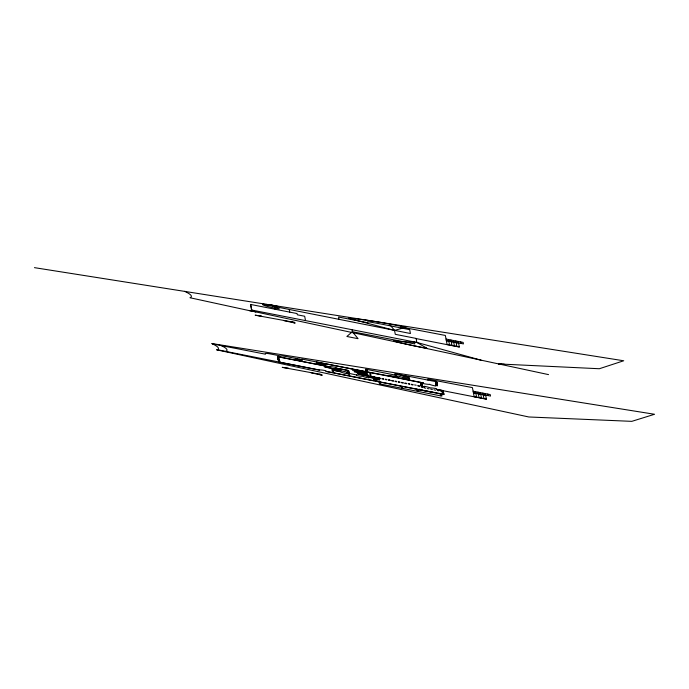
<?xml version="1.0" encoding="UTF-8"?>
<svg xmlns="http://www.w3.org/2000/svg" width="689" height="689" viewBox="0 0 689 689"><rect width="100%" height="100%" fill="white"/><g stroke="black" fill="none" stroke-linecap="round" stroke-linejoin="round"><path stroke-width="1.03" d="M217.009 349.9L217.664 349.581A108.561 10.214 11.3 0 0 213.306 344.267L211.764 343.527L654.55 414.27L631.804 421.349L528.799 416.974L216.501 349.788M225.475 351.476L225.906 351.312A105.538 9.93 11.3 0 0 222.762 346.343L221.023 345.473M185.263 291.456L184.695 291.361L186.237 292.102A108.561 10.214 11.3 0 1 190.595 297.415L189.94 297.734L249.771 310.722L251.674 310.041L416.862 342.433L481.163 360.209M260.373 316.217L261.441 316.156L255.154 315.174L294.608 322.426L291.817 322.133L295.159 323.046L283.946 320.643M287.442 368.374L288.51 368.314L282.223 367.332L321.668 374.583L318.886 374.291L322.228 375.204L311.015 372.801M504.262 364.205L499.077 364.042M498.595 363.938L599.335 368.736L623.7 360.769L34.45 267.651M498.879 363.999L501.325 364.137M416.862 342.433L393.497 341.055A41.435 3.901 11.3 0 0 406.708 344.267L412.461 345.516A41.435 3.901 11.3 0 0 426.973 348.281L416.862 342.433L416.087 338.411L395.288 334.329L394.521 330.384L389.302 323.976M265.937 304.349L275.35 305.847M212.574 343.914L265.472 354.189L265.343 353.509A5.615 0.525 11.3 0 1 270.743 354.034L281.026 356.049A5.478 0.517 11.3 0 1 286.073 356.514L301.791 359.598M446.033 339.048L463.163 342.407L463.456 343.906L446.326 340.547M446.36 340.711L458.59 343.105M249.771 310.722A11.205 1.051 11.3 0 0 254.413 311.626L255.895 311.867L251.674 310.041L250.598 304.443L297.088 313.564L297.329 314.804L304.676 316.242L305.511 320.6M447.083 344.483L459.322 346.886M416.113 338.575L459.348 347.049L458.271 341.451M408.25 376.444L394.788 373.8L395.012 374.937M435.577 381.818L436.8 382.059M408.276 376.564L396.037 374.17L396.537 376.78L395.727 376.616A6.235 0.586 11.3 0 0 389.724 376.039L408.947 380.07L408.207 376.211L436.757 381.809L437.524 385.788L435.689 385.427M435.698 382.438L436.921 382.679M435.767 382.774L436.99 383.015M408.499 377.727L402.789 376.607M365.687 369.399L366.91 369.64M435.887 383.394L437.11 383.635M365.807 370.027L367.03 370.26M435.948 383.721L437.171 383.962M473.102 391.214L490.232 394.564L490.525 396.063L473.395 392.704M396.476 376.444L397.312 376.685L397.183 376.022A5.822 0.551 11.3 0 1 403.005 377.727L408.732 378.924M436.068 384.35L437.291 384.591M408.775 379.174L409.593 379.338M365.962 370.854L367.185 371.095M436.128 384.677L437.351 384.918M408.896 379.803L409.714 379.958M366.083 371.474L367.306 371.716M436.249 385.306L437.472 385.539M366.126 371.672L301.679 359.038L302.135 361.398M366.143 371.793L317.612 362.276L317.75 363.008M420.393 382.429L370.432 372.637L371.156 376.392L380.328 378.192M423.451 383.032L421.616 382.671L422.348 386.486L424.191 386.848M473.421 392.868L485.659 395.271M316.406 362.164L317.638 362.405M420.471 382.817L421.694 383.058M316.509 362.664L317.732 362.905M420.583 383.437L421.806 383.678M420.617 383.601L421.84 383.842L421.642 382.791M357.014 371.242L366.393 373.085M357.031 371.328L352.742 370.484L352.484 369.115M317.922 363.913L316.682 363.551L316.819 364.283M357.867 371.621L366.436 373.3M357.91 371.836L366.479 373.516M302.049 360.967L295.934 359.77L295.667 358.401M357.953 372.06L366.522 373.739M420.738 384.229L421.961 384.462M420.772 384.393L421.995 384.634M277.684 356.609L278.744 362.199L277.658 356.601L329.867 366.841A6.235 0.586 11.3 0 1 335.87 367.418L336.008 368.167L339.686 368.882L340.022 370.622M335.991 368.038L348.634 370.518L349.685 375.996L373.748 380.716L373.274 378.227M357.996 372.275L366.565 373.955M358.039 372.491L366.6 374.17M277.745 357.031L278.967 357.272M358.082 372.706L366.643 374.385M420.893 385.013L422.116 385.254M347.962 370.88L348.393 371.56L347.979 370.932M358.125 372.93L366.686 374.609M420.919 385.177L422.142 385.418M347.549 371.026L348.772 371.268M358.168 373.145L366.72 374.825M358.202 373.36L366.772 375.04M339.875 369.881L325.596 367.082L325.406 366.083L329.867 366.841M421.039 385.806L422.262 386.047M339.918 370.131L332.968 368.641L333.132 369.493A6.657 0.629 11.3 0 1 339.78 371.44L332.029 369.915L332.554 372.637L326.026 371.354M347.669 371.647L348.892 371.888M358.246 373.584L366.815 375.264M333.002 368.848L339.935 370.208M358.289 373.8L366.858 375.479M381.964 378.511L383.592 378.829M385.22 379.148L386.856 379.467M388.484 379.785L390.12 380.113M391.748 380.431L393.385 380.75M395.012 381.069L396.64 381.387M398.276 381.706L399.904 382.025M401.541 382.352L403.168 382.671M404.805 382.989L406.432 383.308M409.697 383.945L408.06 383.627L409.774 384.341M411.324 384.264L412.961 384.591M414.589 384.91L416.225 385.229M417.853 385.547L419.48 385.866M358.332 374.015L366.901 375.694M436.421 389.251L443.156 390.568L443.931 394.59L441.485 394.108L441.864 396.106L379.458 383.868L379.079 381.878L326.052 371.483L325.906 370.691A6.657 0.629 11.3 0 0 319.507 370.079L279.941 362.319L278.907 356.971L324.183 365.842L324.398 366.961L331.745 368.4L331.909 369.252L333.132 369.493M474.153 396.649L486.391 399.043M443.182 390.732L486.417 399.207L485.34 393.608M333.088 369.27L337.972 370.604A4.995 0.474 11.3 0 0 339.014 370.51L338.997 370.424M338.799 370.389L347.781 372.224M380.406 378.58L357.574 374.144L356.764 369.959M382.033 378.907L383.67 379.226M385.297 379.544L386.934 379.863M388.562 380.182L390.198 380.543M391.834 380.862L393.462 381.181M395.098 381.508L396.726 381.827M398.363 382.145L399.99 382.464M401.618 382.783L403.254 383.101M404.882 383.42L406.519 383.747M411.402 384.66L413.038 384.979M417.939 385.986L419.567 386.305M441.985 390.594L443.208 390.835M347.807 372.336L349.03 372.568M442.105 391.223L443.328 391.455M278.201 359.331L279.415 359.572M424.183 387.847L425.828 388.251M427.447 388.484L429.092 388.889M430.711 389.121L432.356 389.526M433.975 389.767L435.62 390.163M437.231 390.405L438.884 390.809M440.495 391.042L442.149 391.447M278.227 359.477L279.441 359.718M347.945 373.076L349.168 373.317M442.166 391.55L443.389 391.791M333.287 370.303L340.435 371.784A6.235 0.586 11.3 0 0 346.679 373.61L346.541 372.904L347.979 373.266M349.194 373.421L356.549 374.945M374.523 378.631L378.984 379.346M374.54 378.709L379.846 379.751L368.77 377.262L368.908 377.968A6.235 0.586 11.3 0 1 362.664 376.142A6.235 0.586 11.3 0 1 356.669 375.565L356.532 374.859M442.286 392.17L443.509 392.411M442.347 392.506L443.57 392.747M442.467 393.126L443.69 393.367M442.536 393.462L443.759 393.703M374.868 380.414L380.173 381.456L380.664 383.98M278.657 361.777L279.88 362.018M380.276 381.99L443.88 394.323M380.302 382.119L401.506 386.271L401.868 388.14M417.009 389.311L402.324 386.434L402.686 388.303M417.844 389.552L434.113 392.549M401.627 386.873L402.445 387.037M417.129 389.914L417.939 390.077M440.392 394.556L441.615 394.797M401.756 387.537L402.565 387.7M417.25 390.577L418.068 390.741M440.512 395.176L441.735 395.417M249.978 310.653L548.547 374.618M217.354 349.728L319.507 370.079M354.249 371.862L368.83 375.324M487.786 394.091L488.079 395.581M482.894 393.126L483.178 394.625M483.213 394.788L483.936 398.561M480.448 392.652L480.733 394.142M480.767 394.306L481.49 398.087M478.002 392.17L478.287 393.66M478.321 393.832L479.044 397.605M475.548 391.688L475.841 393.186M475.875 393.35L476.599 397.122M474.187 396.812L472.413 387.597L427.774 379.071L427.972 380.087M460.717 341.925L461.01 343.423M455.825 340.969L456.109 342.459M456.144 342.631L456.876 346.403M453.379 340.487L453.663 341.985M453.698 342.149L454.421 345.921M450.933 340.013L451.217 341.503M451.252 341.666L451.975 345.447M448.487 339.531L448.772 341.021M448.806 341.193L449.529 344.965M447.118 344.655L445.344 335.44L400.705 326.913L400.903 327.93M443.001 390.801L443.122 391.421M443.182 391.748L443.303 392.377M443.371 392.704L443.492 393.324M443.552 393.66L443.673 394.28M442.683 394.229L441.95 390.448L436.447 389.371L436.301 388.622A6.235 0.586 11.3 0 0 430.306 388.045A6.235 0.586 11.3 0 0 424.071 386.228L424.209 386.977L421.151 386.374L420.368 382.309M441.408 394.754L441.528 395.374M440.615 395.736L440.254 393.875L417.827 389.474L418.189 391.343M436.602 382.016L436.723 382.636M436.783 382.972L436.904 383.592M436.964 383.928L437.084 384.548M437.153 384.875L437.274 385.504M435.56 381.689L436.275 385.427L435.663 385.306L435.81 386.055A6.235 0.586 11.3 0 1 429.566 384.229A6.235 0.586 11.3 0 1 423.571 383.652L423.425 382.903L409.766 380.225L409.042 376.495M414.416 341.951L414.795 343.94L352.389 331.71L346.877 336.465A61.209 5.762 11.3 0 0 358.065 338.678L352.389 331.71L352.01 329.712M422.538 387.442L421.315 387.201M421.487 383.015L421.608 383.635M421.642 383.807L421.754 384.428M421.789 384.591L421.909 385.211M421.944 385.384L422.064 386.004M421.789 389.69L421.883 390.146L419.343 389.216M416.983 389.19L417.37 391.18M395.727 376.616L395.443 375.143L365.644 369.183L366.953 375.987M395.848 377.236L367.349 371.914L366.892 369.545M389.302 379.949L389.388 380.388M379.51 378.028L379.596 378.468M379.372 381.379L379.458 381.835L374.971 380.948L374.497 378.459M365.885 369.442L366.005 370.062M366.169 370.897L366.29 371.517M357.832 371.405L358.392 374.308M354.62 369.537L354.887 370.906M339.057 319.515L338.575 317.026L367.943 322.779L367.719 321.642L381.138 324.054L409.688 329.652L410.429 333.51L263.052 304.254L270.295 304.917A12.29 1.154 11.3 0 1 274.928 305.761L278.037 306.424L274.61 306.881L270.295 304.917L262.681 304.349A12.29 1.154 11.3 0 0 273.102 307.75L279.355 308.905L274.61 306.881L275.066 309.24M340.831 370.785L340.487 369.003L347.42 370.363L348.462 375.755L333.777 372.878L333.252 370.157M318.042 364.524L317.905 363.792A7.906 0.741 11.3 0 0 325.501 364.524L316.527 362.767L316.363 361.914M316.613 362.207L316.707 362.698M316.906 363.706L317 364.205M299.749 359.193L300.008 360.562M289.294 309.757L289.75 312.117M297.708 358.797L297.975 360.166M277.951 357.066L278.39 359.374M278.416 359.52L278.864 361.82M250.615 304.452L251.674 310.041M405.761 327.318L394.521 330.384L348.677 318.301A56.309 5.297 11.3 0 1 369.838 320.669L377.365 321.858A56.309 5.297 11.3 0 1 405.761 327.318M369.614 372.473L366.961 371.957L367.745 376.022L378.761 378.183L370.355 376.315L369.614 372.473"/></g></svg>
